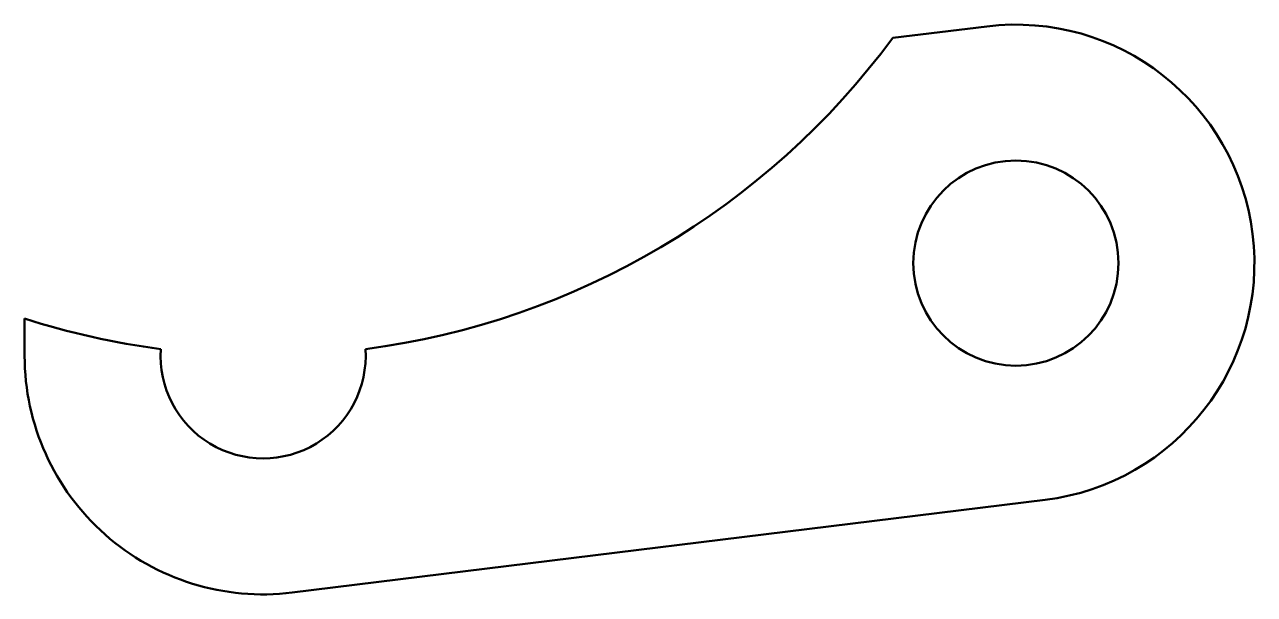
# Model space of a CAD drawing. Header units: millimetres. Extents: x 233 to 361, y 180 to 240.
import ezdxf

# ---------------------------------------------------------------- set-up
doc = ezdxf.new("R2010")
doc.units = ezdxf.units.MM
doc.layers.add('Visible (ISO)', color=7, linetype='Continuous', lineweight=50)

msp = doc.modelspace()

# ---------------------------------------------------------------- linework, layer by layer
at = {"layer": 'Visible (ISO)'}
for p, q in [((323.54, 238.46), (333.39, 239.68)), ((232.55, 205.14), (232.55, 209.04)), ((339.51, 190.05), (260.61, 180.32))]:
    msp.add_line(p, q, dxfattribs=at)
msp.add_circle((336.45, 214.86), 10.75, dxfattribs=at)
for centre, radius, start, end in [((336.45, 214.86), 25, 277.028, 97.028), ((257.55, 287.14), 82, 277.5167, 323.5869), ((257.55, 287.14), 82, 252.2492, 262.4833), ((257.55, 205.14), 25, 180, 277.028), ((257.55, 205.14), 10.75, 176.2416, 3.7584)]:
    msp.add_arc(centre, radius, start, end, dxfattribs=at)

doc.saveas('drawing.dxf')
